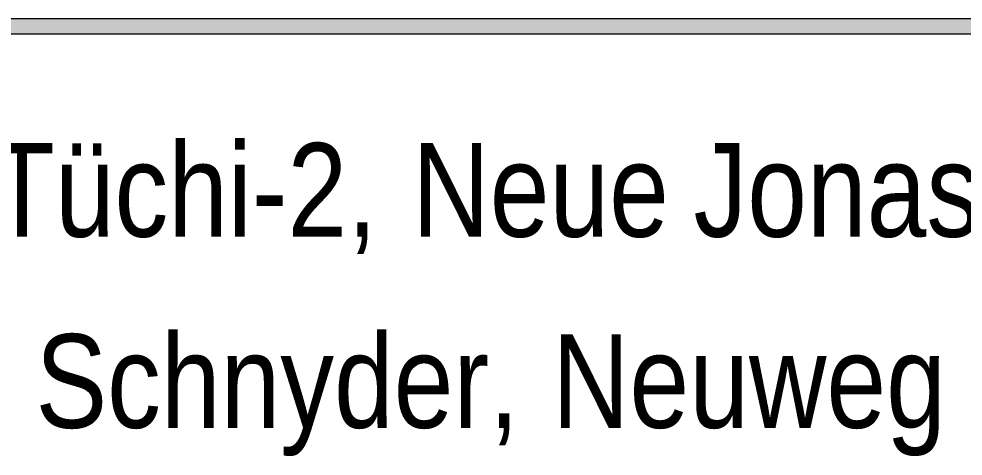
# Model space of a CAD drawing. Extents: x -1 to 1342, y -35 to 723.
# Drawn here: x 1085.11 to 1110.29, y 255.53 to 267.2 of the extents above; entities that cross this region are included whole.
import ezdxf

# ---------------------------------------------------------------- set-up
doc = ezdxf.new("R2010")
doc.units = 0
doc.layers.get('0').update_dxf_attribs({"lineweight": 18})
doc.layers.add('P11_Plankopf_Ausführung_AF_4_800 Plankopf', color=7, linetype='Continuous', lineweight=25)
doc.styles.get("Standard").update_dxf_attribs({"font": 'arial.ttf'})

# ---------------------------------------------------------------- blocks, each defined once
blk = doc.blocks.new('Referenz-A0SKLQSHLL', base_point=(1054.478, 131.388))
at = {"layer": 'P11_Plankopf_Ausführung_AF_4_800 Plankopf', "color": 0, "linetype": 'Continuous', "lineweight": 13, "ltscale": 16.9}
for p, q in [((1252.827, 267.2), (1054.827, 267.2)), ((1054.827, 266.8), (1252.827, 266.8))]:
    blk.add_line(p, q, dxfattribs=at)
at = {"layer": 'P11_Plankopf_Ausführung_AF_4_800 Plankopf', "color": 0, "linetype": 'Continuous', "lineweight": 0, "ltscale": 0.0169}
for points in [[(1054.827, 266.8), (1252.827, 266.8), (1054.827, 267.2)], [(1252.827, 266.8), (1252.827, 267.2), (1054.827, 267.2)]]:
    blk.add_solid(points, dxfattribs=at)
at = {"layer": 'P11_Plankopf_Ausführung_AF_4_800 Plankopf', "color": 0, "linetype": 'Continuous', "lineweight": 13, "ltscale": 0.0169, "char_height": 2.5, "attachment_point": 1}
for s, insert in [('{\\fArial Narrow;Tüchi-2,}', (1084.317, 263.886)), ('{\\fArial Narrow;Neue}', (1095.602, 263.886)), ('{\\fArial Narrow;Jonastrasse,}', (1103.103, 263.886)), ('{\\fArial Narrow;Schnyder,}', (1085.554, 258.786)), ('{\\fArial Narrow;Neuweg}', (1099.328, 258.786))]:
    blk.add_mtext(s, dxfattribs=dict(at, insert=insert))

msp = doc.modelspace()

# ---------------------------------------------------------------- block references
at = {"color": 8, "lineweight": 25, "ltscale": 0.25, "true_color": 0x808080}
msp.add_blockref('Referenz-A0SKLQSHLL', (1054.478, 131.388), dxfattribs=at)

doc.saveas('drawing.dxf')
